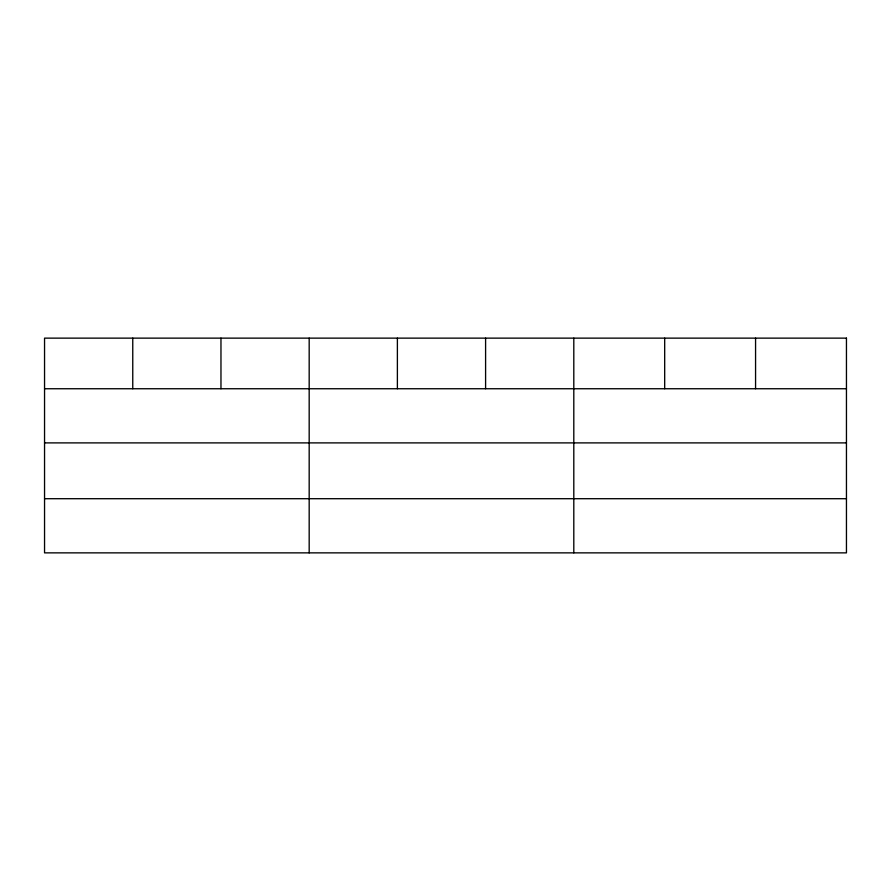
<?xml version="1.0" encoding="UTF-8"?>
<svg xmlns="http://www.w3.org/2000/svg" width="891" height="891" viewBox="0 0 891 891"><rect width="100%" height="100%" fill="white"/><g stroke="black" fill="none" stroke-linecap="round" stroke-linejoin="round"><path stroke-width="1.34" d="M44.55 388.743L846.45 388.743M44.55 442.894L846.45 442.894M44.55 498.704L846.45 498.704M755.568 338.135L755.568 388.743M664.686 338.135L664.686 388.743M573.804 338.135L573.804 552.865M485.595 338.135L485.595 388.743M397.386 338.135L397.386 388.743M309.177 338.135L309.177 552.865M220.968 338.135L220.968 388.743M132.759 338.135L132.759 388.743M846.45 338.135L44.55 338.135L44.55 552.865L846.45 552.865L846.45 338.135"/></g></svg>
